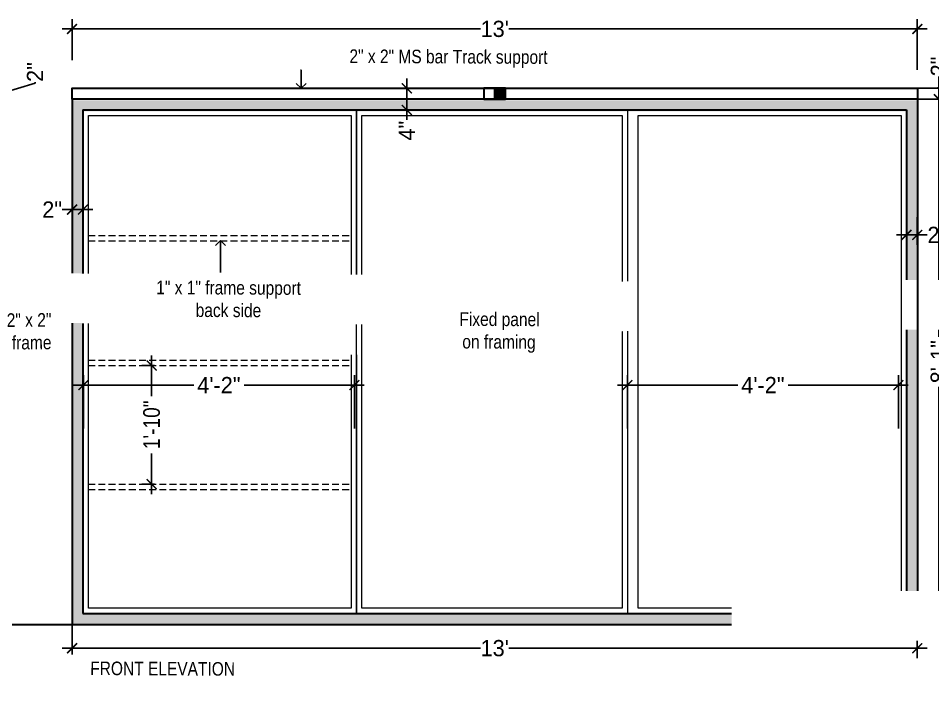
# Model space of a CAD drawing. Header units: inches. Extents: x -109431 to 29005, y -34715 to -1756.
# Drawn here: x -41552.4 to -41383.6, y -11936.8 to -11814 of the extents above; entities that cross this region are included whole.
import ezdxf

# ---------------------------------------------------------------- set-up
doc = ezdxf.new("R2010")
doc.units = ezdxf.units.IN
doc.header["$LTSCALE"] = 0.05
doc.header["$MEASUREMENT"] = 0
doc.header["$PDMODE"] = 3
doc.header["$PDSIZE"] = -4
for name, pattern in [('A2-XREF-115_FURN$0$HIDDEN', [0.375, 0.25, -0.125]), ('ACAD_ISO03W100', [30, 12, -18]), ('DASHED2', [0.375, 0.25, -0.125])]:
    doc.linetypes.add(name, pattern=pattern)
doc.layers.get('Defpoints').update_dxf_attribs({"linetype": 'DASHED2'})
doc.layers.add('Flooring Layout', color=7, linetype='Continuous')
doc.layers.add('text', color=4, linetype='Continuous')
doc.layers.add('hatch', color=7, linetype='Continuous', lineweight=25)
doc.styles.add('9-128OF1-4', font='ARIALN.TTF', dxfattribs={"height": 3.0792})
doc.styles.add('style2', font='stylu.ttf')
doc.dimstyles.new('DIM 1-4', dxfattribs={"dimtxt": 3.0792, "dimasz": 1.82, "dimexe": 1.82, "dimexo": 0, "dimgap": 0.09, "dimtad": 0, "dimzin": 0, "dimdsep": 46, "dimlunit": 4, "dimtxsty": '9-128OF1-4', "dimblk": 'ARCHTICK', "dimcen": 1.8125, "dimdle": 1.82, "dimclrd": 8, "dimclre": 8, "dimadec": 0, "dimazin": 0, "dimtfac": 1, "dimtofl": 0, "dimtmove": 0, "dimatfit": 3, "dimldrblk": 'OPEN90', "dimfxl": 1, "dimtolj": 1, "dimtzin": 0, "dimlwd": -1, "dimarcsym": 0})

# ---------------------------------------------------------------- blocks, each defined once
blk = doc.blocks.new('_ArchTick')
at = {"color": 0, "const_width": 0.15}
blk.add_lwpolyline([(-0.5, -0.5), (0.5, 0.5)], dxfattribs=at)
blk = doc.blocks.new('*D632')
at = {"color": 8, "ltscale": 50, "transparency": 16777216}
for p, q in [((-41382.48, -11827.08), (-41382.48, -11872.77)), ((-41382.48, -11927.69), (-41382.48, -11882))]:
    blk.add_line(p, q, dxfattribs=at)
at = {"color": 8, "lineweight": -2, "ltscale": 50, "transparency": 16777216}
for p, q in [((-41386.45, -11828.9), (-41380.66, -11828.9)), ((-41386.45, -11925.87), (-41380.66, -11925.87))]:
    blk.add_line(p, q, dxfattribs=at)
at = {"layer": 'Defpoints', "color": 0, "ltscale": 50, "transparency": 16777216}
for p in [(-41386.45, -11828.9), (-41386.45, -11925.87), (-41382.48, -11925.87)]:
    blk.add_point(p, dxfattribs=at)
at = {"color": 8, "ltscale": 50, "transparency": 16777216, "xscale": 1.82, "yscale": 1.82, "zscale": 1.82}
for p, rotation in [((-41382.48, -11828.9), 90), ((-41382.48, -11925.87), 270)]:
    blk.add_blockref('_ArchTick', p, dxfattribs=dict(at, rotation=rotation))
at = {"lineweight": 15, "ltscale": 50, "transparency": 16777216, "insert": (-41382.48, -11877.38), "char_height": 3, "attachment_point": 5, "rotation": 90, "style": 'style2'}
blk.add_mtext('\\A1;8\'-1"', dxfattribs=at)
blk = doc.blocks.new('_Open90')
at = {"color": 0, "linetype": 'ByBlock', "lineweight": -2}
for p, q in [((0, 0), (-1, 0)), ((-0.5, 0.5), (0, 0)), ((0, 0), (-0.5, -0.5))]:
    blk.add_line(p, q, dxfattribs=at)
blk = doc.blocks.new('*D633')
at = {"color": 8, "ltscale": 50, "transparency": 16777216}
for p, q in [((-41382.48, -11824.73), (-41382.48, -11826.9)), ((-41382.48, -11830.72), (-41382.48, -11825.08))]:
    blk.add_line(p, q, dxfattribs=at)
at = {"color": 8, "lineweight": -2, "ltscale": 50, "transparency": 16777216}
for p, q in [((-41387.75, -11826.9), (-41380.66, -11826.9)), ((-41387.75, -11828.9), (-41380.66, -11828.9))]:
    blk.add_line(p, q, dxfattribs=at)
at = {"layer": 'Defpoints', "color": 0, "ltscale": 50, "transparency": 16777216}
for p in [(-41387.75, -11826.9), (-41382.48, -11826.9), (-41387.75, -11828.9)]:
    blk.add_point(p, dxfattribs=at)
at = {"color": 8, "ltscale": 50, "transparency": 16777216, "xscale": 0.5, "yscale": 0.5, "zscale": 0.5}
for p, rotation in [((-41382.48, -11826.9), 90), ((-41382.48, -11828.9), 270)]:
    blk.add_blockref('_ArchTick', p, dxfattribs=dict(at, rotation=rotation))
at = {"lineweight": 15, "ltscale": 50, "transparency": 16777216, "insert": (-41382.48, -11822.87), "char_height": 3, "attachment_point": 5, "rotation": 90, "style": 'style2'}
blk.add_mtext('\\A1;2"', dxfattribs=at)
blk = doc.blocks.new('*D634')
at = {"color": 8, "lineweight": -2, "ltscale": 50, "transparency": 16777216}
for p, q in [((-41542.45, -11926.12), (-41542.45, -11932.08)), ((-41386.45, -11926.12), (-41386.45, -11932.08))]:
    blk.add_line(p, q, dxfattribs=at)
at = {"color": 8, "ltscale": 50, "transparency": 16777216}
for p, q in [((-41544.27, -11930.26), (-41467.07, -11930.26)), ((-41384.63, -11930.26), (-41461.83, -11930.26))]:
    blk.add_line(p, q, dxfattribs=at)
at = {"layer": 'Defpoints', "color": 0, "ltscale": 50, "transparency": 16777216}
for p in [(-41542.45, -11926.12), (-41386.45, -11926.12), (-41542.45, -11930.26)]:
    blk.add_point(p, dxfattribs=at)
at = {"color": 8, "ltscale": 50, "transparency": 16777216, "xscale": 1.82, "yscale": 1.82, "zscale": 1.82, "rotation": 180}
blk.add_blockref('_ArchTick', (-41542.45, -11930.26), dxfattribs=at)
at = {"color": 8, "ltscale": 50, "transparency": 16777216, "xscale": 1.82, "yscale": 1.82, "zscale": 1.82}
blk.add_blockref('_ArchTick', (-41386.45, -11930.26), dxfattribs=at)
at = {"lineweight": 15, "ltscale": 50, "transparency": 16777216, "insert": (-41464.45, -11930.26), "char_height": 3, "attachment_point": 5, "style": 'style2'}
blk.add_mtext("\\A1;13'", dxfattribs=at)
blk = doc.blocks.new('*D635')
at = {"color": 8, "lineweight": -2, "ltscale": 50, "transparency": 16777216}
for p, q in [((-41542.45, -11821.69), (-41542.45, -11814.12)), ((-41386.45, -11823.48), (-41386.45, -11814.12))]:
    blk.add_line(p, q, dxfattribs=at)
at = {"color": 8, "ltscale": 50, "transparency": 16777216}
for p, q in [((-41544.27, -11815.94), (-41467.07, -11815.94)), ((-41384.63, -11815.94), (-41461.83, -11815.94))]:
    blk.add_line(p, q, dxfattribs=at)
at = {"layer": 'Defpoints', "color": 0, "ltscale": 50, "transparency": 16777216}
for p in [(-41386.45, -11815.94), (-41542.45, -11821.69), (-41386.45, -11823.48)]:
    blk.add_point(p, dxfattribs=at)
at = {"color": 8, "ltscale": 50, "transparency": 16777216, "xscale": 1.82, "yscale": 1.82, "zscale": 1.82, "rotation": 180}
blk.add_blockref('_ArchTick', (-41542.45, -11815.94), dxfattribs=at)
at = {"color": 8, "ltscale": 50, "transparency": 16777216, "xscale": 1.82, "yscale": 1.82, "zscale": 1.82}
blk.add_blockref('_ArchTick', (-41386.45, -11815.94), dxfattribs=at)
at = {"lineweight": 15, "ltscale": 50, "transparency": 16777216, "insert": (-41464.45, -11815.94), "char_height": 3, "attachment_point": 5, "style": 'style2'}
blk.add_mtext("\\A1;13'", dxfattribs=at)
blk = doc.blocks.new('*D639')
at = {"color": 8, "lineweight": -2, "ltscale": 50, "transparency": 16777216}
for p, q in [((-41540.35, -11889.71), (-41540.35, -11879.86)), ((-41490.35, -11889.71), (-41490.35, -11879.86))]:
    blk.add_line(p, q, dxfattribs=at)
at = {"color": 8, "ltscale": 50, "transparency": 16777216}
for p, q in [((-41542.17, -11881.68), (-41519.98, -11881.68)), ((-41488.53, -11881.68), (-41510.71, -11881.68))]:
    blk.add_line(p, q, dxfattribs=at)
at = {"layer": 'Defpoints', "color": 0, "ltscale": 50, "transparency": 16777216}
for p in [(-41490.35, -11881.68), (-41540.35, -11889.71), (-41490.35, -11889.71)]:
    blk.add_point(p, dxfattribs=at)
at = {"color": 8, "ltscale": 50, "transparency": 16777216, "xscale": 1.82, "yscale": 1.82, "zscale": 1.82, "rotation": 180}
blk.add_blockref('_ArchTick', (-41540.35, -11881.68), dxfattribs=at)
at = {"color": 8, "ltscale": 50, "transparency": 16777216, "xscale": 1.82, "yscale": 1.82, "zscale": 1.82}
blk.add_blockref('_ArchTick', (-41490.35, -11881.68), dxfattribs=at)
at = {"lineweight": 15, "ltscale": 50, "transparency": 16777216, "insert": (-41515.35, -11881.68), "char_height": 3, "attachment_point": 5, "style": 'style2'}
blk.add_mtext('\\A1;4\'-2"', dxfattribs=at)
blk = doc.blocks.new('*D640')
at = {"color": 8, "lineweight": -2, "ltscale": 50, "transparency": 16777216}
for p, q in [((-41439.95, -11889.71), (-41439.95, -11879.86)), ((-41389.95, -11889.71), (-41389.95, -11879.86))]:
    blk.add_line(p, q, dxfattribs=at)
at = {"color": 8, "ltscale": 50, "transparency": 16777216}
for p, q in [((-41441.77, -11881.68), (-41419.58, -11881.68)), ((-41388.13, -11881.68), (-41410.31, -11881.68))]:
    blk.add_line(p, q, dxfattribs=at)
at = {"layer": 'Defpoints', "color": 0, "ltscale": 50, "transparency": 16777216}
for p in [(-41389.95, -11881.68), (-41439.95, -11889.71), (-41389.95, -11889.71)]:
    blk.add_point(p, dxfattribs=at)
at = {"color": 8, "ltscale": 50, "transparency": 16777216, "xscale": 1.82, "yscale": 1.82, "zscale": 1.82, "rotation": 180}
blk.add_blockref('_ArchTick', (-41439.95, -11881.68), dxfattribs=at)
at = {"color": 8, "ltscale": 50, "transparency": 16777216, "xscale": 1.82, "yscale": 1.82, "zscale": 1.82}
blk.add_blockref('_ArchTick', (-41389.95, -11881.68), dxfattribs=at)
at = {"lineweight": 15, "ltscale": 50, "transparency": 16777216, "insert": (-41414.95, -11881.68), "char_height": 3, "attachment_point": 5, "style": 'style2'}
blk.add_mtext('\\A1;4\'-2"', dxfattribs=at)
blk = doc.blocks.new('*D648')
at = {"color": 8, "ltscale": 50, "transparency": 16777216}
for p, q in [((-41555.83, -11830.72), (-41555.83, -11825.08)), ((-41555.83, -11827.9), (-41549.29, -11825.93)), ((-41549.29, -11825.93), (-41549.29, -11825.75))]:
    blk.add_line(p, q, dxfattribs=at)
at = {"color": 8, "lineweight": -2, "ltscale": 50, "transparency": 16777216}
for p, q in [((-41563.16, -11826.9), (-41554.01, -11826.9)), ((-41563.16, -11828.9), (-41554.01, -11828.9))]:
    blk.add_line(p, q, dxfattribs=at)
at = {"layer": 'Defpoints', "color": 0, "ltscale": 50, "transparency": 16777216}
for p in [(-41563.16, -11826.9), (-41555.83, -11826.9), (-41563.16, -11828.9)]:
    blk.add_point(p, dxfattribs=at)
at = {"color": 8, "ltscale": 50, "transparency": 16777216, "xscale": 1.82, "yscale": 1.82, "zscale": 1.82}
for p, rotation in [((-41555.83, -11826.9), 90), ((-41555.83, -11828.9), 270)]:
    blk.add_blockref('_ArchTick', p, dxfattribs=dict(at, rotation=rotation))
at = {"lineweight": 15, "ltscale": 50, "transparency": 16777216, "insert": (-41549.29, -11823.89), "char_height": 3, "attachment_point": 5, "rotation": 90, "style": 'style2'}
blk.add_mtext('\\A1;2"', dxfattribs=at)
blk = doc.blocks.new('*D650')
at = {"color": 8, "ltscale": 50, "transparency": 16777216}
for p, q in [((-41376.59, -11825.08), (-41376.59, -11871.77)), ((-41376.59, -11927.69), (-41376.59, -11881))]:
    blk.add_line(p, q, dxfattribs=at)
at = {"color": 8, "lineweight": -2, "ltscale": 50, "transparency": 16777216}
for p, q in [((-41388.54, -11826.9), (-41374.77, -11826.9)), ((-41388.54, -11925.87), (-41374.77, -11925.87))]:
    blk.add_line(p, q, dxfattribs=at)
at = {"layer": 'Defpoints', "color": 0, "ltscale": 50, "transparency": 16777216}
for p in [(-41388.54, -11826.9), (-41388.54, -11925.87), (-41376.59, -11925.87)]:
    blk.add_point(p, dxfattribs=at)
at = {"color": 8, "ltscale": 50, "transparency": 16777216, "xscale": 1.82, "yscale": 1.82, "zscale": 1.82}
for p, rotation in [((-41376.59, -11826.9), 90), ((-41376.59, -11925.87), 270)]:
    blk.add_blockref('_ArchTick', p, dxfattribs=dict(at, rotation=rotation))
at = {"lineweight": 30, "ltscale": 50, "transparency": 16777216, "insert": (-41376.59, -11876.38), "char_height": 3, "attachment_point": 5, "rotation": 90, "style": 'style2'}
blk.add_mtext('\\A1;8\'-3"', dxfattribs=at)
blk = doc.blocks.new('*D644')
at = {"color": 8, "ltscale": 50, "transparency": 16777216}
for p, q in [((-41480.67, -11825.08), (-41480.67, -11830.9)), ((-41480.67, -11830.9), (-41480.67, -11832.72))]:
    blk.add_line(p, q, dxfattribs=at)
at = {"color": 8, "lineweight": -2, "ltscale": 50, "transparency": 16777216}
for p, q in [((-41479.72, -11826.9), (-41482.49, -11826.9)), ((-41479.72, -11830.9), (-41482.49, -11830.9))]:
    blk.add_line(p, q, dxfattribs=at)
at = {"layer": 'Defpoints', "color": 0, "ltscale": 50, "transparency": 16777216}
for p in [(-41479.72, -11826.9), (-41480.67, -11830.9), (-41479.72, -11830.9)]:
    blk.add_point(p, dxfattribs=at)
at = {"color": 8, "ltscale": 50, "transparency": 16777216, "xscale": 1.82, "yscale": 1.82, "zscale": 1.82}
for p, rotation in [((-41480.67, -11826.9), 90), ((-41480.67, -11830.9), 270)]:
    blk.add_blockref('_ArchTick', p, dxfattribs=dict(at, rotation=rotation))
at = {"lineweight": 30, "ltscale": 50, "transparency": 16777216, "insert": (-41480.67, -11834.72), "char_height": 3, "attachment_point": 5, "rotation": 90, "style": 'style2'}
blk.add_mtext('\\A1;4"', dxfattribs=at)
blk = doc.blocks.new('*D655')
at = {"color": 8, "lineweight": -2, "ltscale": 50, "transparency": 16777216}
for p, q in [((-41388.45, -11851.1), (-41388.45, -11855.77)), ((-41386.45, -11850.66), (-41386.45, -11855.77))]:
    blk.add_line(p, q, dxfattribs=at)
at = {"color": 8, "ltscale": 50, "transparency": 16777216}
for p, q in [((-41390.27, -11853.95), (-41386.45, -11853.95)), ((-41386.45, -11853.95), (-41384.63, -11853.95))]:
    blk.add_line(p, q, dxfattribs=at)
at = {"layer": 'Defpoints', "color": 0, "ltscale": 50, "transparency": 16777216}
for p in [(-41388.45, -11851.1), (-41386.45, -11850.66), (-41386.45, -11853.95)]:
    blk.add_point(p, dxfattribs=at)
at = {"color": 8, "ltscale": 50, "transparency": 16777216, "xscale": 1.82, "yscale": 1.82, "zscale": 1.82, "rotation": 180}
blk.add_blockref('_ArchTick', (-41388.45, -11853.95), dxfattribs=at)
at = {"color": 8, "ltscale": 50, "transparency": 16777216, "xscale": 1.82, "yscale": 1.82, "zscale": 1.82}
blk.add_blockref('_ArchTick', (-41386.45, -11853.95), dxfattribs=at)
at = {"lineweight": 30, "ltscale": 50, "transparency": 16777216, "insert": (-41382.76, -11853.95), "char_height": 3, "attachment_point": 5, "style": 'style2'}
blk.add_mtext('\\A1;2"', dxfattribs=at)
blk = doc.blocks.new('*D645')
at = {"color": 8, "lineweight": -2, "ltscale": 50, "transparency": 16777216}
for p, q in [((-41542.45, -11846.14), (-41542.45, -11851.1)), ((-41540.45, -11846.44), (-41540.45, -11851.1))]:
    blk.add_line(p, q, dxfattribs=at)
at = {"color": 8, "ltscale": 50, "transparency": 16777216}
for p, q in [((-41542.45, -11849.28), (-41544.27, -11849.28)), ((-41538.63, -11849.28), (-41542.45, -11849.28))]:
    blk.add_line(p, q, dxfattribs=at)
at = {"layer": 'Defpoints', "color": 0, "ltscale": 50, "transparency": 16777216}
for p in [(-41542.45, -11846.14), (-41540.45, -11846.44), (-41542.45, -11849.28)]:
    blk.add_point(p, dxfattribs=at)
at = {"color": 8, "ltscale": 50, "transparency": 16777216, "xscale": 1.82, "yscale": 1.82, "zscale": 1.82, "rotation": 180}
blk.add_blockref('_ArchTick', (-41542.45, -11849.28), dxfattribs=at)
at = {"color": 8, "ltscale": 50, "transparency": 16777216, "xscale": 1.82, "yscale": 1.82, "zscale": 1.82}
blk.add_blockref('_ArchTick', (-41540.45, -11849.28), dxfattribs=at)
at = {"lineweight": 30, "ltscale": 50, "transparency": 16777216, "insert": (-41546.13, -11849.28), "char_height": 3, "attachment_point": 5, "style": 'style2'}
blk.add_mtext('\\A1;2"', dxfattribs=at)
blk = doc.blocks.new('*D656')
at = {"layer": 'Defpoints', "color": 0, "ltscale": 50, "transparency": 16777216}
for p in [(-41527.24, -11878.07), (-41527.76, -11899.97), (-41527.24, -11899.97)]:
    blk.add_point(p, dxfattribs=at)
at = {"layer": 'Flooring Layout', "color": 8, "linetype": 'ACAD_ISO03W100', "ltscale": 50, "transparency": 16777216}
for p, q in [((-41527.76, -11876.25), (-41527.76, -11884.7)), ((-41527.76, -11901.79), (-41527.76, -11893.33))]:
    blk.add_line(p, q, dxfattribs=at)
at = {"layer": 'Flooring Layout', "color": 8, "linetype": 'ACAD_ISO03W100', "lineweight": -2, "ltscale": 50, "transparency": 16777216}
for p, q in [((-41527.24, -11878.07), (-41529.58, -11878.07)), ((-41527.24, -11899.97), (-41529.58, -11899.97))]:
    blk.add_line(p, q, dxfattribs=at)
at = {"layer": 'Flooring Layout', "color": 8, "ltscale": 50, "transparency": 16777216, "xscale": 1.82, "yscale": 1.82, "zscale": 1.82}
for p, rotation in [((-41527.76, -11878.07), 90), ((-41527.76, -11899.97), 270)]:
    blk.add_blockref('_ArchTick', p, dxfattribs=dict(at, rotation=rotation))
at = {"layer": 'Flooring Layout', "color": 0, "ltscale": 50, "transparency": 16777216, "insert": (-41527.76, -11889.02), "char_height": 3.079, "attachment_point": 5, "rotation": 90, "style": '9-128OF1-4', "bg_fill": 3, "box_fill_scale": 1.25, "bg_fill_color": 256, "bg_fill_true_color": 13158600, "bg_fill_transparency": 0}
blk.add_mtext('\\A1;1\'-10"', dxfattribs=at)

msp = doc.modelspace()

# ---------------------------------------------------------------- hatches: boundary and pattern name
at = {"lineweight": 30, "ltscale": 50}
h = msp.add_hatch(dxfattribs=at)
h.set_pattern_fill('ANSI31', color=256)
h.set_pattern_definition([(45, (780808.74601, 239507.74055), (-0.088388347648, 0.088388347648), [])])
h.paths.add_polyline_path([(-41462.44614, -11826.89599), (-41464.44614, -11826.89599), (-41464.44614, -11828.89599), (-41462.44614, -11828.89599)])
at = {"layer": 'hatch', "lineweight": 30, "ltscale": 50, "true_color": 0xd19cc7}
h = msp.add_hatch(color=9, dxfattribs=at)
h.dxf.hatch_style = 1
h.paths.add_polyline_path([(-41542.44614, -11829.14599), (-41386.44614, -11829.14599), (-41386.44614, -11925.87174), (-41388.44614, -11925.87174), (-41388.44614, -11831.14599), (-41425.44614, -11831.14599), (-41439.94614, -11831.13823), (-41467.94614, -11831.14599), (-41540.44614, -11831.13823), (-41540.44614, -11923.86397), (-41388.44614, -11923.86397), (-41388.44614, -11925.87174), (-41542.44614, -11925.87174)])

# ---------------------------------------------------------------- linework, layer by layer
at = {"color": 244, "lineweight": 30, "ltscale": 50, "true_color": 0x991b1e}
for p, q in [((-41542.44614, -11828.89599), (-41542.44614, -11925.87174)), ((-41540.44614, -11830.88823), (-41540.44614, -11923.86397)), ((-41540.44614, -11830.89599), (-41388.44614, -11830.89599)), ((-41388.44614, -11830.89599), (-41388.44614, -11923.86397)), ((-41540.44614, -11923.86397), (-41388.44614, -11923.86397)), ((-41559.57014, -11925.87174), (-41371.62538, -11925.87174))]:
    msp.add_line(p, q, dxfattribs=at)
at = {"color": 244, "linetype": 'A2-XREF-115_FURN$0$HIDDEN', "lineweight": 18, "ltscale": 100, "true_color": 0x991b1e}
for p, q in [((-41539.44614, -11854.04444), (-41490.94614, -11854.04444)), ((-41539.44614, -11855.04444), (-41490.94614, -11855.04444)), ((-41539.44614, -11878.06708), (-41490.94614, -11878.06708)), ((-41539.44614, -11899.96552), (-41490.94614, -11899.96552)), ((-41539.44614, -11900.96552), (-41490.94614, -11900.96552))]:
    msp.add_line(p, q, dxfattribs=at)
at = {"color": 244, "lineweight": 30, "ltscale": 50, "true_color": 0x991b1e}
for points in [[(-41386.44614, -11828.89599), (-41542.44614, -11828.89599), (-41542.44614, -11826.89599), (-41386.44614, -11826.89599)], [(-41466.44614, -11828.89599), (-41464.44614, -11828.89599), (-41464.44614, -11826.89599), (-41466.44614, -11826.89599)], [(-41464.44614, -11828.89599), (-41462.44614, -11828.89599), (-41462.44614, -11826.89599), (-41464.44614, -11826.89599)]]:
    msp.add_lwpolyline(points, close=True, dxfattribs=at)
at = {"color": 244, "lineweight": 15, "ltscale": 50, "true_color": 0x991b1e}
for points in [[(-41489.94614, -11830.88823), (-41489.94614, -11923.86397), (-41540.44614, -11923.86397), (-41540.44614, -11830.88823)], [(-41490.94614, -11831.88823), (-41490.94614, -11922.86397), (-41539.44614, -11922.86397), (-41539.44614, -11831.88823)]]:
    msp.add_lwpolyline(points, close=True, dxfattribs=at)

# ---------------------------------------------------------------- texts
at = {"layer": 'text', "color": 7, "ltscale": 50, "true_color": 0xffffff, "insert": (-41546.25925, -11871.74751), "char_height": 2.5, "width": 119.7881661, "attachment_point": 6, "rotation": 0.2712651, "style": '9-128OF1-4', "bg_fill": 2}
msp.add_mtext('{\\C30;\\c2254834;2" x 2"\\P frame}', dxfattribs=at)

# ---------------------------------------------------------------- dimensions: what is measured, and where the dimension line sits
at = {"color": 244, "lineweight": 15, "ltscale": 50, "true_color": 0x991b1e}
dim = msp.add_linear_dim(base=(-41382.48486, -11826.89599), p1=(-41387.75375, -11828.89599), p2=(-41387.75375, -11826.89599), angle=90, dimstyle='DIM 1-4', override={"dimtxt": 3, "dimasz": 0.5, "dimdec": 3, "dimtxsty": 'style2', "dimclrt": 256, "dimtdec": 3, "dimtmove": 1, "dimfxl": 0, "dimfrac": 1, "dimarcsym": 1}, dxfattribs=at)
dim.commit()
dim.dimension.update_dxf_attribs({"geometry": '*D633', "text_midpoint": (-41383.53718, -11822.86719), "dimtype": 160})
at = {"color": 244, "lineweight": 30, "ltscale": 50, "true_color": 0x991b1e}
for base, p1, p2, angle, picture, middle in [((-41480.66764, -11830.89599), (-41479.72133, -11826.89599), (-41479.72133, -11830.89599), 90, '*D644', (-41480.66764, -11834.72327)), ((-41542.44614, -11849.28225), (-41540.44614, -11846.43871), (-41542.44614, -11846.14259), 180, '*D645', (-41546.12847, -11849.28225))]:
    dim = msp.add_linear_dim(base=base, p1=p1, p2=p2, angle=angle, dimstyle='DIM 1-4', override={"dimtxt": 3, "dimdec": 3, "dimtxsty": 'style2', "dimclrt": 256, "dimtdec": 3, "dimfxl": 0, "dimfrac": 1, "dimarcsym": 1}, dxfattribs=at)
    dim.commit()
    dim.dimension.update_dxf_attribs({"geometry": picture, "text_midpoint": middle})
at = {"color": 244, "lineweight": 15, "ltscale": 50, "true_color": 0x991b1e}
for base, p1, p2, angle, override, picture, middle in [((-41382.48486, -11925.87174), (-41386.44614, -11828.89599), (-41386.44614, -11925.87174), 90, {"dimtxt": 3, "dimdec": 3, "dimtxsty": 'style2', "dimclrt": 256, "dimtdec": 3, "dimtmove": 1, "dimfxl": 0, "dimfrac": 1, "dimarcsym": 1}, '*D632', (-41382.48486, -11877.38387)), ((-41490.34638, -11881.68022), (-41540.34638, -11889.71295), (-41490.34638, -11889.71295), 180, {"dimtxt": 3, "dimdec": 3, "dimtxsty": 'style2', "dimclrt": 256, "dimtdec": 3, "dimfxl": 0, "dimfrac": 1, "dimarcsym": 1}, '*D639', (-41515.34638, -11881.68022)), ((-41389.94614, -11881.68022), (-41439.94614, -11889.71295), (-41389.94614, -11889.71295), 180, {"dimtxt": 3, "dimdec": 3, "dimtxsty": 'style2', "dimclrt": 256, "dimtdec": 3, "dimfxl": 0, "dimfrac": 1, "dimarcsym": 1}, '*D640', (-41414.94614, -11881.68022)), ((-41542.44614, -11930.26166), (-41386.44614, -11926.11644), (-41542.44614, -11926.11644), 180, {"dimtxt": 3, "dimdec": 3, "dimtxsty": 'style2', "dimclrt": 256, "dimtdec": 3, "dimfxl": 0, "dimfrac": 1, "dimarcsym": 1}, '*D634', (-41464.44614, -11930.26166))]:
    dim = msp.add_linear_dim(base=base, p1=p1, p2=p2, angle=angle, dimstyle='DIM 1-4', override=override, dxfattribs=at)
    dim.commit()
    dim.dimension.update_dxf_attribs({"geometry": picture, "text_midpoint": middle})
at = {"color": 244, "lineweight": 30, "ltscale": 50, "true_color": 0x991b1e}
dim = msp.add_linear_dim(base=(-41386.44614, -11853.94556), p1=(-41388.44614, -11851.10201), p2=(-41386.44614, -11850.65751), dimstyle='DIM 1-4', override={"dimtxt": 3, "dimdec": 3, "dimtxsty": 'style2', "dimclrt": 256, "dimtdec": 3, "dimfxl": 0, "dimfrac": 1, "dimarcsym": 1}, dxfattribs=at)
dim.commit()
dim.dimension.update_dxf_attribs({"geometry": '*D655', "text_midpoint": (-41382.76381, -11853.94556)})

# ---------------------------------------------------------------- leaders
for points in [[(-41500.15038, -11826.89599), (-41500.15038, -11821.39748), (-41492.21279, -11821.39748)], [(-41515.05999, -11855.01152), (-41515.05999, -11860.87984)]]:
    msp.add_leader(points, dimstyle='DIM 1-4', override={"dimtxt": 3, "dimgap": 0.09, "dimtad": 0, "dimdec": 3, "dimtxsty": 'style2', "dimclrt": 256, "dimtdec": 3, "dimfxl": 0, "dimfrac": 1, "dimarcsym": 1}, dxfattribs=at)

# ---------------------------------------------------------------- next in the draw order: texts
at = {"layer": 'text', "color": 7, "ltscale": 50, "true_color": 0xffffff, "char_height": 2.5, "attachment_point": 4, "rotation": 359.7287349, "style": '9-128OF1-4', "bg_fill": 2}
for s, insert, width in [('\\pi59.65377;{\\C30;\\c2254834;2" x 2" MS bar Track support}', (-41550.916, -11821.06076), 155.7877626), ('\\pi52.71468;{\\C30;\\c2254834;Fixed panel \\P\\pi53.27232;on framing}', (-41523.68917, -11871.70608), 119.7881661), ('\\pi46.76738;{\\C30;\\c2254834;FRONT ELEVATION}', (-41585.86571, -11933.75402), 119.7881661)]:
    msp.add_mtext(s, dxfattribs=dict(at, insert=insert, width=width))

# ---------------------------------------------------------------- next in the draw order: linework, layer by layer
at = {"color": 244, "linetype": 'A2-XREF-115_FURN$0$HIDDEN', "lineweight": 18, "ltscale": 100, "true_color": 0x991b1e}
msp.add_line((-41539.44614, -11877.06708), (-41490.94614, -11877.06708), dxfattribs=at)
at = {"color": 244, "lineweight": 15, "ltscale": 50, "true_color": 0x991b1e}
for points in [[(-41489.94614, -11830.89599), (-41439.94614, -11830.89599), (-41439.94614, -11923.86397), (-41489.94614, -11923.86397)], [(-41488.94614, -11831.89599), (-41440.94614, -11831.89599), (-41440.94614, -11922.86397), (-41488.94614, -11922.86397)]]:
    msp.add_lwpolyline(points, close=True, dxfattribs=at)

# ---------------------------------------------------------------- next in the draw order: texts
at = {"layer": 'text', "color": 7, "ltscale": 50, "true_color": 0xffffff, "insert": (-41637.14892, -11933.75402), "char_height": 2.5, "width": 119.7881661, "attachment_point": 4, "rotation": 359.7287349, "style": '9-128OF1-4', "bg_fill": 2}
msp.add_mtext('\\pi48.30131;{\\C30;\\c2254834;SIDE ELEVATION}', dxfattribs=at)

# ---------------------------------------------------------------- next in the draw order: dimensions: what is measured, and where the dimension line sits
at = {"color": 244, "lineweight": 15, "ltscale": 50, "true_color": 0x991b1e}
dim = msp.add_linear_dim(base=(-41386.44614, -11815.93805), p1=(-41542.44614, -11821.6886), p2=(-41386.44614, -11823.4775), dimstyle='DIM 1-4', override={"dimtxt": 3, "dimdec": 3, "dimtxsty": 'style2', "dimclrt": 256, "dimtdec": 3, "dimfxl": 0, "dimfrac": 1, "dimarcsym": 1}, dxfattribs=at)
dim.commit()
dim.dimension.update_dxf_attribs({"geometry": '*D635', "text_midpoint": (-41464.44614, -11815.93805)})
dim = msp.add_linear_dim(base=(-41555.83174, -11826.89599), p1=(-41563.16259, -11828.89599), p2=(-41563.16259, -11826.89599), angle=90, dimstyle='DIM 1-4', override={"dimtxt": 3, "dimdec": 3, "dimtxsty": 'style2', "dimclrt": 256, "dimtdec": 3, "dimtmove": 1, "dimfxl": 0, "dimfrac": 1, "dimarcsym": 1}, dxfattribs=at)
dim.commit()
dim.dimension.update_dxf_attribs({"geometry": '*D648', "text_midpoint": (-41549.28779, -11825.66281)})

# ---------------------------------------------------------------- next in the draw order: texts
at = {"layer": 'text', "color": 7, "ltscale": 50, "true_color": 0xffffff, "insert": (-41355.44652, -11866.75781), "char_height": 2.5, "width": 119.7881661, "attachment_point": 6, "rotation": 0.2712651, "style": '9-128OF1-4', "bg_fill": 2}
msp.add_mtext('{\\C30;\\c2254834;Cassette\\PPanel- 50" x 9ft 6"}', dxfattribs=at)

# ---------------------------------------------------------------- next in the draw order: dimensions: what is measured, and where the dimension line sits
at = {"layer": 'Flooring Layout', "ltscale": 50}
dim = msp.add_linear_dim(base=(-41527.7616, -11899.96552), p1=(-41527.23996, -11878.06708), p2=(-41527.23996, -11899.96552), angle=90, dimstyle='DIM 1-4', override={"dimfxl": 0.1875, "dimtfill": 1, "dimarcsym": 1}, dxfattribs=at)
dim.commit()
dim.dimension.update_dxf_attribs({"geometry": '*D656', "text_midpoint": (-41527.7616, -11889.0163)})

# ---------------------------------------------------------------- next in the draw order: linework, layer by layer
at = {"color": 244, "lineweight": 30, "ltscale": 50, "true_color": 0x991b1e}
msp.add_line((-41386.44614, -11828.89599), (-41386.44614, -11925.87174), dxfattribs=at)
at = {"color": 244, "lineweight": 15, "ltscale": 50, "true_color": 0x991b1e}
msp.add_lwpolyline([(-41389.44614, -11831.88823), (-41389.44614, -11922.86397), (-41437.94614, -11922.86397), (-41437.94614, -11831.88823)], close=True, dxfattribs=at)

# ---------------------------------------------------------------- next in the draw order: texts
at = {"layer": 'text', "color": 7, "ltscale": 50, "true_color": 0xffffff, "insert": (-41573.62336, -11865.52919), "char_height": 2.5, "width": 119.7881661, "attachment_point": 4, "rotation": 359.7287349, "style": '9-128OF1-4', "bg_fill": 2}
msp.add_mtext('\\pi46.70087;{\\C30;\\c2254834;1" x 1" frame support \\P\\pi53.99708;back side}', dxfattribs=at)

# ---------------------------------------------------------------- next in the draw order: dimensions: what is measured, and where the dimension line sits
at = {"color": 244, "lineweight": 30, "ltscale": 50, "true_color": 0x991b1e}
dim = msp.add_linear_dim(base=(-41376.58787, -11925.87174), p1=(-41388.53858, -11826.89599), p2=(-41388.53858, -11925.87174), angle=90, dimstyle='DIM 1-4', override={"dimtxt": 3, "dimdec": 3, "dimtxsty": 'style2', "dimclrt": 256, "dimtdec": 3, "dimfxl": 0, "dimfrac": 1, "dimarcsym": 1}, dxfattribs=at)
dim.commit()
dim.dimension.update_dxf_attribs({"geometry": '*D650', "text_midpoint": (-41376.58787, -11876.38387)})

# ---------------------------------------------------------------- next in the draw order: texts
at = {"layer": 'text', "color": 7, "ltscale": 50, "true_color": 0xffffff, "insert": (-41299.66358, -11923.88036), "char_height": 2.5, "width": 119.7881661, "attachment_point": 6, "rotation": 0.2712651, "style": '9-128OF1-4', "bg_fill": 2}
msp.add_mtext('{\\C30;\\c2254834;2" x 1" \\PMS Frame}', dxfattribs=at)

doc.saveas('drawing.dxf')
